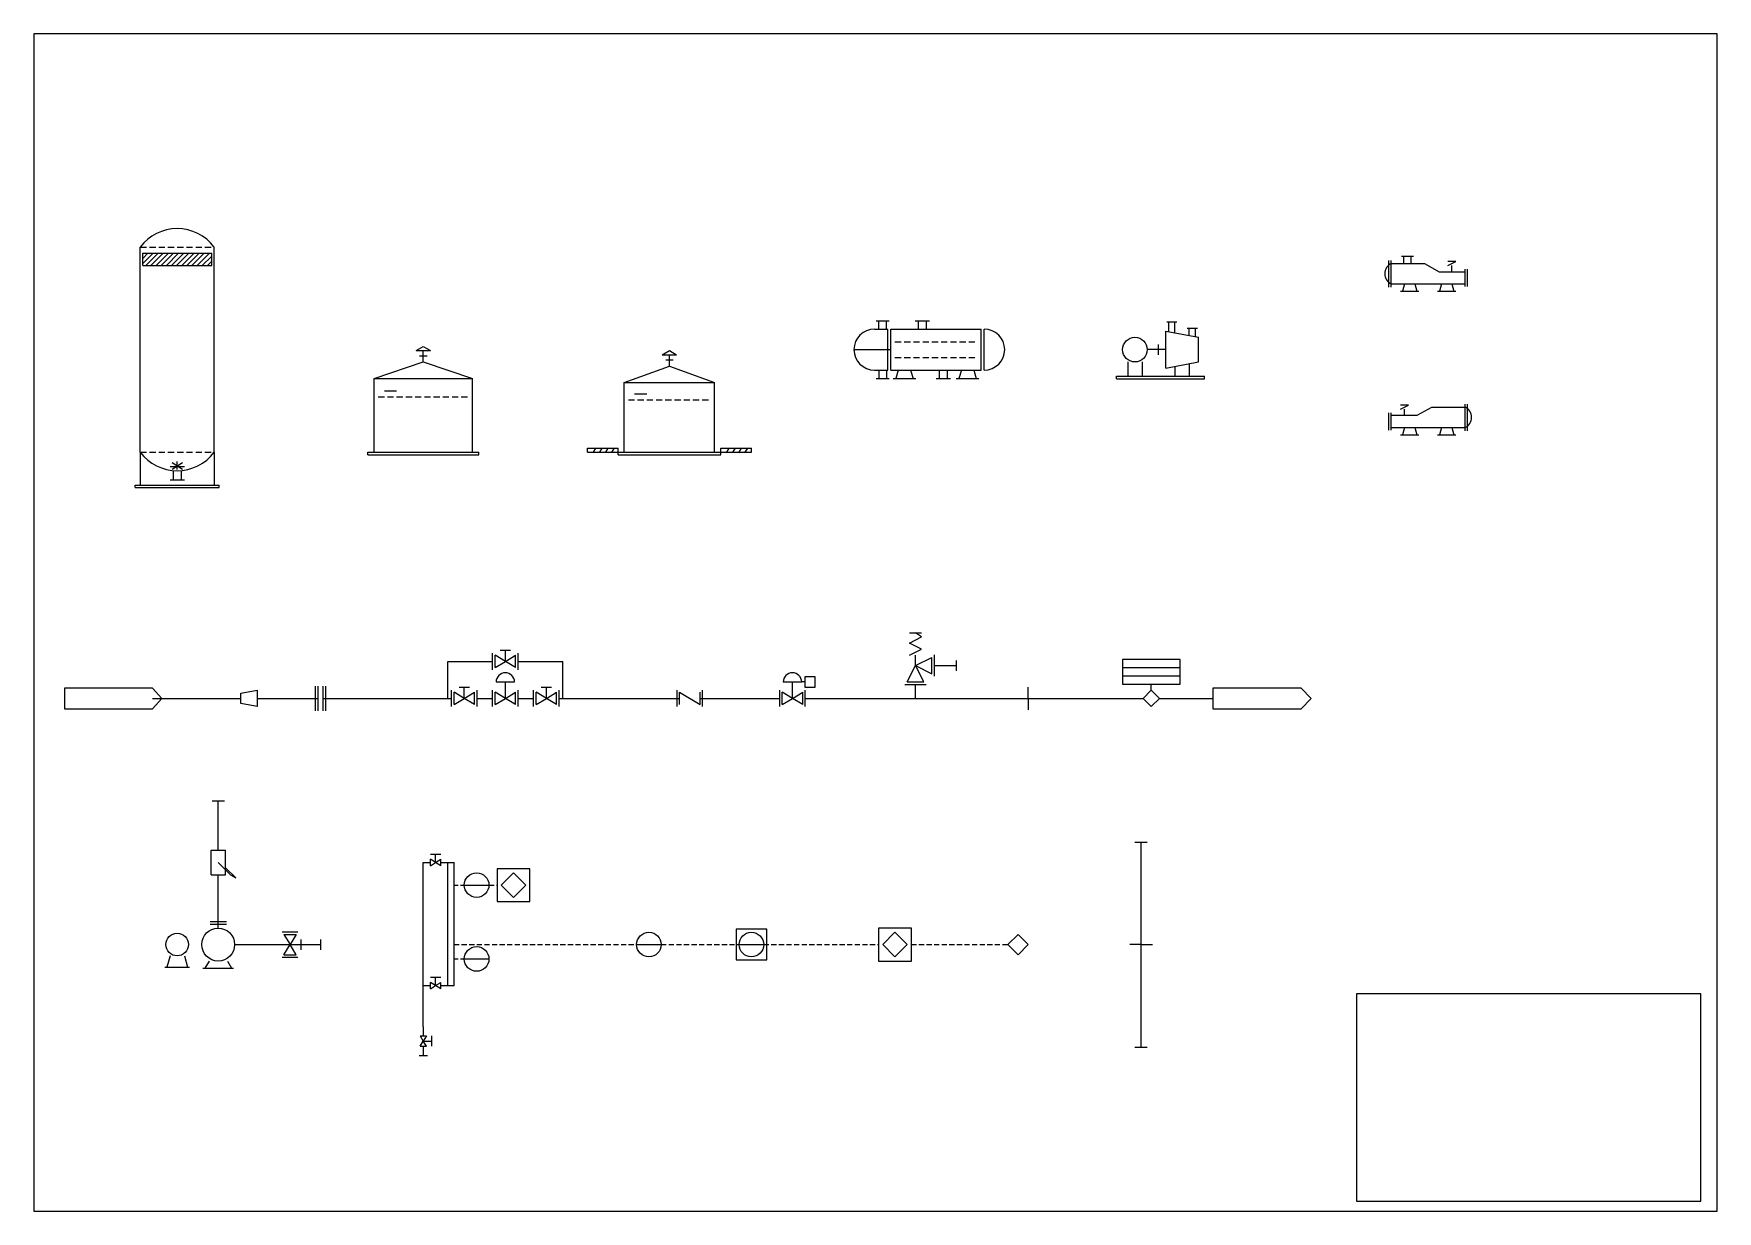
# Model space of a CAD drawing. Header units: millimetres. Extents: x 10 to 831, y 10 to 584.
import ezdxf

# ---------------------------------------------------------------- set-up
doc = ezdxf.new("R2010")
doc.units = ezdxf.units.MM
for name, color, linetype in [('REF-EQUIP', 7, 'Continuous'), ('REF-FRAME', 7, 'Continuous'), ('REF-HATCH', 7, 'Continuous'), ('REF-PROC', 7, 'Continuous'), ('REF-SIG', 7, 'Continuous'), ('REF-SYM', 7, 'Continuous'), ('REF-TITLE', 7, 'Continuous')]:
    doc.layers.add(name, color=color, linetype=linetype)

msp = doc.modelspace()

# ---------------------------------------------------------------- linework, layer by layer
at = {"layer": 'REF-EQUIP'}
for p, q in [((62, 380), (62, 480)), ((62, 480), (65, 480)), ((63.2, 471), (63.2, 477)), ((63.2, 477), (96.8, 477)), ((66.5, 480), (69.5, 480)), ((71, 480), (74, 480)), ((75.5, 480), (78.5, 480)), ((80, 480), (83, 480)), ((84.5, 480), (87.5, 480)), ((89, 480), (92, 480)), ((93.5, 480), (96.5, 480)), ((96.8, 471), (96.8, 477)), ((98, 380), (98, 480)), ((63.2, 471), (96.8, 471)), ((670.8, 460.5), (670.8, 473.5)), ((672, 460.5), (672, 473.5)), ((672, 472), (688.2, 472)), ((676.92, 475.5), (682.92, 475.5)), ((678.12, 472), (678.12, 475.5)), ((681.72, 472), (681.72, 475.5)), ((688.2, 472), (695.4, 468)), ((695.4, 468), (708, 468)), ((699.52, 471), (703.52, 473)), ((703.52, 473), (699.52, 473)), ((701.52, 468), (701.52, 471)), ((708, 460.8), (708, 469.2)), ((709.2, 460.8), (709.2, 469.2)), ((672, 462), (708, 462)), ((678.5, 462), (677.5, 458.5)), ((683.5, 462), (684.5, 458.5)), ((696.5, 462), (695.5, 458.5)), ((701.5, 462), (702.5, 458.5)), ((676.5, 458.5), (685.5, 458.5)), ((694.5, 458.5), (703.5, 458.5)), ((420.8, 444), (427.2, 444)), ((422.2, 440), (422.2, 444)), ((425.8, 440), (425.8, 444)), ((439.9, 444), (446.9, 444)), ((441.4, 440), (441.4, 444)), ((445.4, 440), (445.4, 444)), ((562.5, 443.5), (567.5, 443.5)), ((563.5, 438.72), (563.5, 443.5)), ((566.5, 438.16), (566.5, 443.5)), ((420, 440), (426.5, 440)), ((426.5, 420), (426.5, 440)), ((428, 420), (428, 440)), ((428, 440), (472, 440)), ((472, 420), (472, 440)), ((473.5, 420), (473.5, 440)), ((562, 421), (562, 439)), ((562, 439), (578, 436)), ((572.5, 440.5), (577.5, 440.5)), ((573.5, 436.84), (573.5, 440.5)), ((576.5, 436.28), (576.5, 440.5)), ((578, 424), (578, 436)), ((196.5, 429.5), (200, 431.5)), ((196.5, 429.5), (203.5, 429.5)), ((198.2, 427), (201.8, 427)), ((200, 431.5), (203.5, 429.5)), ((200, 427), (200, 429.5)), ((200, 424), (200, 427)), ((316.5, 427.5), (320, 429.5)), ((316.5, 427.5), (323.5, 427.5)), ((320, 429.5), (323.5, 427.5)), ((320, 425), (320, 427.5)), ((410, 430), (428, 430)), ((430, 433.8), (433, 433.8)), ((434.5, 433.8), (437.5, 433.8)), ((439, 433.8), (442, 433.8)), ((443.5, 433.8), (446.5, 433.8)), ((448, 433.8), (451, 433.8)), ((452.5, 433.8), (455.5, 433.8)), ((457, 433.8), (460, 433.8)), ((461.5, 433.8), (464.5, 433.8)), ((466, 433.8), (469, 433.8)), ((558.5, 430), (553, 430)), ((558.5, 427.5), (558.5, 432.5)), ((562, 430), (558.5, 430)), ((176, 416), (200, 424)), ((200, 424), (224, 416)), ((298, 414), (320, 422)), ((318.2, 425), (321.8, 425)), ((320, 422), (320, 425)), ((320, 422), (342, 414)), ((420, 420), (426.5, 420)), ((422.2, 420), (422.2, 416)), ((425.8, 420), (425.8, 416)), ((428, 420), (472, 420)), ((430, 426.2), (433, 426.2)), ((431.6, 420), (430.4, 416)), ((434.5, 426.2), (437.5, 426.2)), ((437.6, 420), (438.8, 416)), ((439, 426.2), (442, 426.2)), ((443.5, 426.2), (446.5, 426.2)), ((448, 426.2), (451, 426.2)), ((451.52, 420), (451.52, 416)), ((452.5, 426.2), (455.5, 426.2)), ((455.52, 420), (455.52, 416)), ((457, 426.2), (460, 426.2)), ((462.4, 420), (461.2, 416)), ((461.5, 426.2), (464.5, 426.2)), ((466, 426.2), (469, 426.2)), ((468.4, 420), (469.6, 416)), ((543.5, 424), (543.5, 417)), ((550.5, 424), (550.5, 417)), ((562, 421), (578, 424)), ((566.5, 421.84), (566.5, 417)), ((573.5, 423.16), (573.5, 417)), ((176, 380), (176, 416)), ((176, 416), (224, 416)), ((224, 380), (224, 416)), ((298, 380), (298, 414)), ((298, 414), (342, 414)), ((342, 380), (342, 414)), ((420.8, 416), (427.2, 416)), ((429.1, 416), (440.1, 416)), ((450.02, 416), (457.02, 416)), ((459.9, 416), (470.9, 416)), ((538, 415.8), (538, 417)), ((538, 417), (581, 417)), ((538, 415.8), (581, 415.8)), ((581, 415.8), (581, 417)), ((178, 407), (181, 407)), ((181, 410), (187, 410)), ((182.5, 407), (185.5, 407)), ((187, 407), (190, 407)), ((191.5, 407), (194.5, 407)), ((196, 407), (199, 407)), ((200.5, 407), (203.5, 407)), ((205, 407), (208, 407)), ((209.5, 407), (212.5, 407)), ((214, 407), (217, 407)), ((218.5, 407), (221.5, 407)), ((300, 405.5), (303, 405.5)), ((303, 408.5), (309, 408.5)), ((304.5, 405.5), (307.5, 405.5)), ((309, 405.5), (312, 405.5)), ((313.5, 405.5), (316.5, 405.5)), ((318, 405.5), (321, 405.5)), ((322.5, 405.5), (325.5, 405.5)), ((327, 405.5), (330, 405.5)), ((331.5, 405.5), (334.5, 405.5)), ((336, 405.5), (339, 405.5)), ((676.48, 401), (680.48, 403)), ((680.48, 403), (676.48, 403)), ((708, 390.5), (708, 403.5)), ((709.2, 390.5), (709.2, 403.5)), ((670.8, 390.8), (670.8, 399.2)), ((672, 390.8), (672, 399.2)), ((672, 398), (684.6, 398)), ((678.48, 398), (678.48, 401)), ((684.6, 398), (691.8, 402)), ((691.8, 402), (708, 402)), ((672, 392), (708, 392)), ((676.5, 388.5), (685.5, 388.5)), ((678.5, 392), (677.5, 388.5)), ((683.5, 392), (684.5, 388.5)), ((694.5, 388.5), (703.5, 388.5)), ((696.5, 392), (695.5, 388.5)), ((701.5, 392), (702.5, 388.5)), ((62, 380), (62, 364)), ((62, 380), (65, 380)), ((66.5, 380), (69.5, 380)), ((71, 380), (74, 380)), ((75.5, 380), (78.5, 380)), ((80, 380), (83, 380)), ((84.5, 380), (87.5, 380)), ((89, 380), (92, 380)), ((93.5, 380), (96.5, 380)), ((98, 380), (98, 364)), ((173, 378.8), (173, 380)), ((173, 380), (227, 380)), ((173, 378.8), (227, 378.8)), ((176, 380), (224, 380)), ((227, 378.8), (227, 380)), ((280, 380), (280, 382)), ((280, 382), (295, 382)), ((280, 380), (295, 380)), ((283, 380), (284.2, 382)), ((286, 380), (287.2, 382)), ((289, 380), (290.2, 382)), ((292, 380), (293.2, 382)), ((295, 380), (295, 382)), ((295, 378.8), (295, 380)), ((295, 380), (345, 380)), ((295, 378.8), (345, 378.8)), ((298, 380), (342, 380)), ((345, 380), (345, 382)), ((345, 382), (360, 382)), ((345, 378.8), (345, 380)), ((345, 380), (360, 380)), ((348, 380), (349.2, 382)), ((351, 380), (352.2, 382)), ((354, 380), (355.2, 382)), ((357, 380), (358.2, 382)), ((360, 380), (360, 382)), ((76.5, 373), (83.5, 373)), ((77.5, 371.8), (82.5, 375)), ((77.5, 375), (82.5, 371.8)), ((78, 371), (78, 366.5)), ((80, 371.5), (80, 375.5)), ((82, 371), (82, 366.5)), ((59.5, 362.8), (59.5, 364)), ((59.5, 364), (100.5, 364)), ((59.5, 362.8), (100.5, 362.8)), ((76.5, 366.5), (83.5, 366.5)), ((100.5, 362.8), (100.5, 364)), ((203.5, 184.1), (208.5, 184.1)), ((203.5, 178.4), (203.5, 181.6)), ((206, 180), (203.5, 181.6)), ((206, 180), (206, 184.1)), ((206, 180), (208.5, 181.6)), ((208.5, 178.4), (208.5, 181.6)), ((200, 100), (200, 180)), ((200, 180), (203.5, 180)), ((203.5, 178.4), (206, 180)), ((208.5, 178.4), (206, 180)), ((208.5, 180), (212, 180)), ((96, 151.2), (104, 151.2)), ((96, 150), (104, 150)), ((100, 148), (100, 150)), ((76.5, 134.5), (75, 129)), ((83.5, 134.5), (85, 129)), ((95.5, 132), (93.5, 128.5)), ((104.5, 132), (106.5, 128.5)), ((74, 129), (86, 129)), ((92.5, 128.5), (107.5, 128.5)), ((203.5, 124.1), (208.5, 124.1)), ((206, 120), (206, 124.1)), ((200, 120), (203.5, 120)), ((203.5, 118.4), (203.5, 121.6)), ((206, 120), (203.5, 121.6)), ((203.5, 118.4), (206, 120)), ((206, 120), (208.5, 121.6)), ((208.5, 118.4), (206, 120)), ((208.5, 118.4), (208.5, 121.6)), ((208.5, 120), (212, 120)), ((200, 100), (200, 95.5)), ((198.4, 95.5), (200, 93)), ((198.4, 95.5), (201.6, 95.5)), ((198.4, 90.5), (200, 93)), ((198.4, 90.5), (201.6, 90.5)), ((201.6, 95.5), (200, 93)), ((200, 93), (204.1, 93)), ((201.6, 90.5), (200, 93)), ((200, 90.5), (200, 86)), ((204.1, 90.5), (204.1, 95.5)), ((198, 86), (202, 86))]:
    msp.add_line(p, q, dxfattribs=at)
for centre, radius in [((547, 430), 6), ((100, 140), 8), ((80, 140), 5.5)]:
    msp.add_circle(centre, radius, dxfattribs=at)
for centre, radius, start, end in [((80, 466.5), 22.5, 36.8699, 143.1301), ((674.31, 467), 5.51, 114.76151, 245.23849), ((420, 430), 10, 90, 270), ((473.5, 430), 10, 270, 450), ((705.69, 397), 5.51, 294.76151, 425.23849), ((80, 393.5), 22.5, 216.8699, 323.1301)]:
    msp.add_arc(centre, radius, start, end, dxfattribs=at)
at = {"layer": 'REF-FRAME'}
for p, q in [((10, 584), (10, 10)), ((831, 584), (10, 584)), ((831, 10), (831, 584)), ((10, 10), (831, 10))]:
    msp.add_line(p, q, dxfattribs=at)
at = {"layer": 'REF-HATCH'}
for p, q in [((63.2, 472), (68.2, 477)), ((63.2, 474.5), (65.7, 477)), ((64.7, 471), (70.7, 477)), ((67.2, 471), (73.2, 477)), ((69.7, 471), (75.7, 477)), ((72.2, 471), (78.2, 477)), ((74.7, 471), (80.7, 477)), ((77.2, 471), (83.2, 477)), ((79.7, 471), (85.7, 477)), ((82.2, 471), (88.2, 477)), ((84.7, 471), (90.7, 477)), ((87.2, 471), (93.2, 477)), ((89.7, 471), (95.7, 477)), ((92.2, 471), (96.8, 475.6)), ((94.7, 471), (96.8, 473.1))]:
    msp.add_line(p, q, dxfattribs=at)
at = {"layer": 'REF-PROC'}
for p, q in [((437, 292), (443, 292)), ((437, 287), (443, 290)), ((443, 290), (440, 292)), ((233.8, 274), (233.8, 282)), ((235, 275), (235, 281)), ((240, 278), (235, 281)), ((237.5, 283.5), (242.5, 283.5)), ((240, 278), (240, 283.5)), ((240, 278), (245, 281)), ((245, 275), (245, 281)), ((246.2, 274), (246.2, 282)), ((443, 284), (437, 287)), ((437, 281), (443, 284)), ((440, 276), (440, 281)), ((440, 276), (448, 280)), ((448, 272), (448, 280)), ((449.2, 270.8), (449.2, 281.2)), ((212, 260), (212, 278)), ((212, 278), (233.8, 278)), ((235, 275), (240, 278)), ((245, 275), (240, 278)), ((246.2, 278), (268, 278)), ((268, 260), (268, 278)), ((436, 268), (440, 276)), ((440, 276), (448, 272)), ((444, 268), (440, 276)), ((449.2, 276), (460, 276)), ((460, 273.5), (460, 278.5)), ((25, 265), (25, 255)), ((68, 265), (25, 265)), ((72.5, 260), (68, 265)), ((111, 262.5), (119, 264)), ((119, 264), (119, 256)), ((147.5, 254), (147.5, 266)), ((148.8, 254), (148.8, 266)), ((151.2, 254), (151.2, 266)), ((152.5, 254), (152.5, 266)), ((213.8, 256), (213.8, 264)), ((215, 257), (215, 263)), ((220, 260), (215, 263)), ((217.5, 265.5), (222.5, 265.5)), ((220, 260), (220, 265.5)), ((220, 260), (225, 263)), ((225, 257), (225, 263)), ((226.2, 256), (226.2, 264)), ((233.8, 256), (233.8, 264)), ((235, 257), (235, 263)), ((240, 260), (235, 263)), ((235.5, 268), (244.5, 268)), ((240, 260), (240, 268)), ((240, 260), (245, 263)), ((245, 257), (245, 263)), ((246.2, 256), (246.2, 264)), ((253.8, 256), (253.8, 264)), ((255, 257), (255, 263)), ((260, 260), (255, 263)), ((257.5, 265.5), (262.5, 265.5)), ((260, 260), (260, 265.5)), ((260, 260), (265, 263)), ((265, 257), (265, 263)), ((266.2, 256), (266.2, 264)), ((323.8, 256), (323.8, 264)), ((325, 257), (325, 263)), ((325, 263), (335, 257)), ((335, 257), (335, 263)), ((336.2, 256), (336.2, 264)), ((373.8, 256), (373.8, 264)), ((375, 257), (375, 263)), ((380, 260), (375, 263)), ((375.5, 268), (384.5, 268)), ((380, 260), (380, 268)), ((380, 260), (385, 263)), ((386, 268), (384.5, 268)), ((385, 257), (385, 263)), ((386, 270.5), (386, 265.5)), ((391, 270.5), (386, 270.5)), ((386, 265.5), (391, 265.5)), ((386.2, 256), (386.2, 264)), ((391, 265.5), (391, 270.5)), ((434.8, 266.8), (445.2, 266.8)), ((436, 268), (444, 268)), ((440, 260), (440, 266.8)), ((495, 260), (495, 265.5)), ((585, 265), (585, 255)), ((628, 265), (585, 265)), ((633, 260), (628, 265)), ((25, 255), (68, 255)), ((68, 255), (72.5, 260)), ((68, 260), (111, 260)), ((111, 257.5), (111, 262.5)), ((119, 256), (111, 257.5)), ((119, 260), (148.8, 260)), ((151.2, 260), (212, 260)), ((212, 260), (213.8, 260)), ((215, 257), (220, 260)), ((225, 257), (220, 260)), ((226.2, 260), (233.8, 260)), ((235, 257), (240, 260)), ((245, 257), (240, 260)), ((246.2, 260), (253.8, 260)), ((255, 257), (260, 260)), ((265, 257), (260, 260)), ((266.2, 260), (268, 260)), ((268, 260), (325, 260)), ((335, 260), (373.8, 260)), ((375, 257), (380, 260)), ((385, 257), (380, 260)), ((386.2, 260), (551, 260)), ((495, 260), (495, 254.5)), ((559, 260), (585, 260)), ((585, 255), (628, 255)), ((628, 255), (633, 260)), ((97, 210), (103, 210)), ((100, 186.2), (100, 210)), ((547, 190), (553, 190)), ((550, 90), (550, 190)), ((96.5, 174), (96.5, 186)), ((96.5, 186), (103.5, 186)), ((103.5, 174), (103.5, 186)), ((96.5, 174), (103.5, 174)), ((100, 180), (106, 174)), ((100, 148), (100, 173.8)), ((103.5, 177.5), (108.5, 172.5)), ((106, 174), (108.5, 172.5)), ((108, 140), (150, 140)), ((131.2, 146.2), (138.8, 146.2)), ((132, 145), (135, 140)), ((132, 145), (138, 145)), ((132, 135), (135, 140)), ((138, 145), (135, 140)), ((135, 140), (140.5, 140)), ((138, 135), (135, 140)), ((140.5, 137.5), (140.5, 142.5)), ((150, 137.5), (150, 142.5)), ((550, 140), (544.5, 140)), ((550, 140), (555.5, 140)), ((131.2, 133.8), (138.8, 133.8)), ((132, 135), (138, 135)), ((547, 90), (553, 90))]:
    msp.add_line(p, q, dxfattribs=at)
for centre in [(240, 268), (380, 268)]:
    msp.add_arc(centre, 4.5, 0, 180, dxfattribs=at)
at = {"layer": 'REF-SIG'}
for p, q in [((215, 169), (217, 169)), ((218.2, 169), (220, 169)), ((232, 169), (234.5, 169)), ((235.7, 169), (236, 169)), ((215, 140), (217.5, 140)), ((218.7, 140), (221.2, 140)), ((222.4, 140), (224.9, 140)), ((226.1, 140), (228.6, 140)), ((229.8, 140), (232.3, 140)), ((233.5, 140), (236, 140)), ((237.2, 140), (239.7, 140)), ((240.9, 140), (243.4, 140)), ((244.6, 140), (247.1, 140)), ((248.3, 140), (250.8, 140)), ((252, 140), (254.5, 140)), ((255.7, 140), (258.2, 140)), ((259.4, 140), (261.9, 140)), ((263.1, 140), (265.6, 140)), ((266.8, 140), (269.3, 140)), ((270.5, 140), (273, 140)), ((274.2, 140), (276.7, 140)), ((277.9, 140), (280.4, 140)), ((281.6, 140), (284.1, 140)), ((285.3, 140), (287.8, 140)), ((289, 140), (291.5, 140)), ((292.7, 140), (295.2, 140)), ((296.4, 140), (298.9, 140)), ((300.1, 140), (302.6, 140)), ((303.8, 140), (304, 140)), ((316, 140), (318.5, 140)), ((319.7, 140), (322.2, 140)), ((323.4, 140), (325.9, 140)), ((327.1, 140), (329.6, 140)), ((330.8, 140), (333.3, 140)), ((334.5, 140), (337, 140)), ((338.2, 140), (340.7, 140)), ((341.9, 140), (344.4, 140)), ((345.6, 140), (348.1, 140)), ((349.3, 140), (351.8, 140)), ((353, 140), (354, 140)), ((366, 140), (368.5, 140)), ((369.7, 140), (372.2, 140)), ((373.4, 140), (375.9, 140)), ((377.1, 140), (379.6, 140)), ((380.8, 140), (383.3, 140)), ((384.5, 140), (387, 140)), ((388.2, 140), (390.7, 140)), ((391.9, 140), (394.4, 140)), ((395.6, 140), (398.1, 140)), ((399.3, 140), (401.8, 140)), ((403, 140), (405.5, 140)), ((406.7, 140), (409.2, 140)), ((410.4, 140), (412.9, 140)), ((414.1, 140), (416.6, 140)), ((417.8, 140), (420.3, 140)), ((421.5, 140), (422, 140)), ((438, 140), (440.5, 140)), ((441.7, 140), (444.2, 140)), ((445.4, 140), (447.9, 140)), ((449.1, 140), (451.6, 140)), ((452.8, 140), (455.3, 140)), ((456.5, 140), (459, 140)), ((460.2, 140), (462.7, 140)), ((463.9, 140), (466.4, 140)), ((467.6, 140), (470.1, 140)), ((471.3, 140), (473.8, 140)), ((475, 140), (477.5, 140)), ((478.7, 140), (481.2, 140)), ((482.4, 140), (484.9, 140)), ((215, 133), (217, 133)), ((218.2, 133), (220, 133))]:
    msp.add_line(p, q, dxfattribs=at)
at = {"layer": 'REF-SYM'}
for p, q in [((541, 279), (541, 267)), ((569, 279), (541, 279)), ((541, 275), (569, 275)), ((541, 271), (569, 271)), ((569, 267), (569, 279)), ((541, 267), (569, 267)), ((551, 260), (555, 264)), ((555, 264), (555, 267)), ((555, 264), (559, 260)), ((555, 256), (551, 260)), ((559, 260), (555, 256)), ((212, 120), (212, 180)), ((212, 180), (215, 180)), ((215, 120), (215, 180)), ((236, 177), (236, 161)), ((252, 177), (236, 177)), ((238, 169), (244, 175)), ((244, 175), (250, 169)), ((252, 161), (252, 177)), ((220, 169), (232, 169)), ((244, 163), (238, 169)), ((250, 169), (244, 163)), ((236, 161), (252, 161)), ((422, 148), (422, 132)), ((438, 148), (422, 148)), ((438, 132), (438, 148)), ((304, 140), (316, 140)), ((352.5, 147.5), (352.5, 132.5)), ((367.5, 147.5), (352.5, 147.5)), ((352.5, 140), (367.5, 140)), ((367.5, 132.5), (367.5, 147.5)), ((424, 140), (430, 146)), ((430, 134), (424, 140)), ((430, 146), (436, 140)), ((436, 140), (430, 134)), ((485, 140), (490, 145)), ((490, 135), (485, 140)), ((490, 145), (495, 140)), ((495, 140), (490, 135)), ((220, 133), (232, 133)), ((352.5, 132.5), (367.5, 132.5)), ((422, 132), (438, 132)), ((212, 120), (215, 120))]:
    msp.add_line(p, q, dxfattribs=at)
for centre in [(226, 169), (310, 140), (360, 140), (226, 133)]:
    msp.add_circle(centre, 6, dxfattribs=at)
at = {"layer": 'REF-TITLE'}
for p, q in [((655, 116), (655, 15)), ((823, 116), (655, 116)), ((823, 15), (823, 116)), ((655, 15), (823, 15))]:
    msp.add_line(p, q, dxfattribs=at)

doc.saveas('drawing.dxf')
